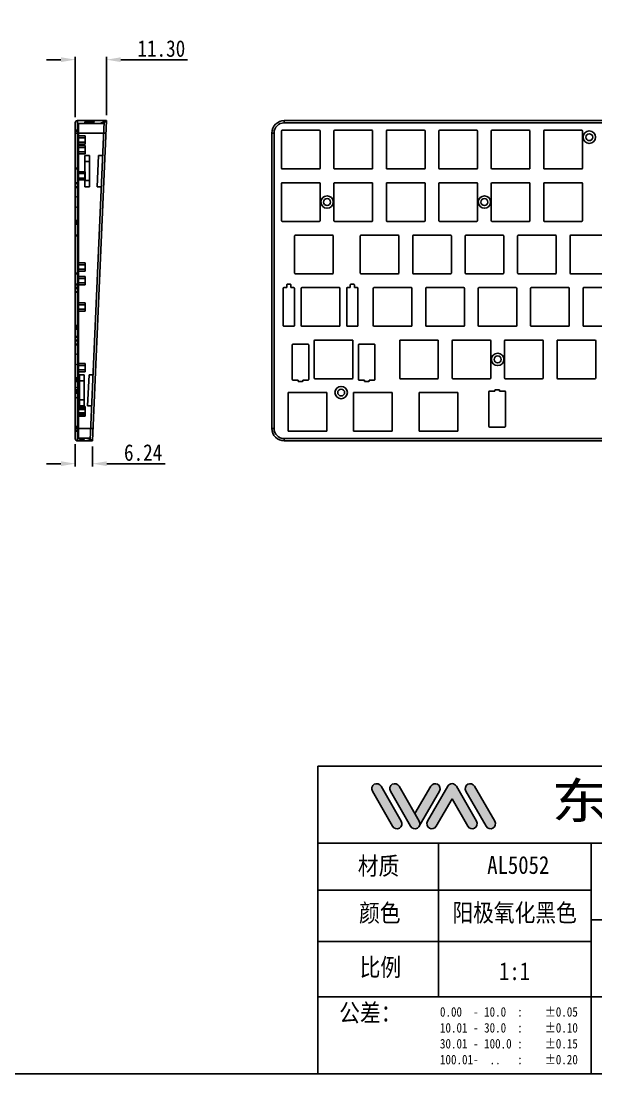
# Model space of a CAD drawing. Header units: millimetres. Extents: x -670 to 186, y 33 to 638.
# Drawn here: x -241.9 to -33.7, y 32.9 to 414.3 of the extents above; entities that cross this region are included whole.
import ezdxf

# ---------------------------------------------------------------- set-up
doc = ezdxf.new("R2010")
doc.units = ezdxf.units.MM
doc.header["$LTSCALE"] = 16.335
doc.header["$PDMODE"] = 3
doc.header["$PDSIZE"] = 8
doc.layers.get('0').update_dxf_attribs({"linetype": 'CONTINUOUS'})
doc.layers.get('Defpoints').update_dxf_attribs({"linetype": 'CONTINUOUS'})
doc.layers.add('图框', color=7, linetype='CONTINUOUS')
doc.layers.add('标注尺寸', color=2, linetype='CONTINUOUS', lineweight=13)
doc.styles.get("Standard").update_dxf_attribs({"font": '', "width": 0.85, "height": 6})
doc.styles.get('Standard').set_extended_font_data('SimSun')
doc.dimstyles.get("Standard").update_dxf_attribs({"dimtxt": 6, "dimasz": 5.2, "dimexe": 1, "dimexo": 2, "dimgap": 1, "dimtad": 1, "dimzin": 1, "dimdsep": 46, "dimtxsty": 'Standard', "dimcen": 0.09, "dimadec": 0, "dimazin": 2, "dimtp": 0.01, "dimtm": 0.01, "dimtfac": 1, "dimtofl": 0, "dimtmove": 0, "dimatfit": 3, "dimfxl": 0, "dimtolj": 1, "dimarcsym": 0})

# ---------------------------------------------------------------- blocks, each defined once
blk = doc.blocks.new('*D28')
at = {"layer": 'Defpoints', "color": 0, "lineweight": 13}
for p in [(-210.98, 400.3), (-210.98, 378.23), (-222.28, 377.43)]:
    blk.add_point(p, dxfattribs=at)
at = {"layer": '标注尺寸', "color": 0, "lineweight": -2}
for p, q in [((-222.28, 379.43), (-222.28, 401.3)), ((-210.98, 380.23), (-210.98, 401.3)), ((-227.48, 400.3), (-232.68, 400.3)), ((-205.78, 400.3), (-181.64, 400.3))]:
    blk.add_line(p, q, dxfattribs=at)
at = {"layer": '标注尺寸', "color": 0, "lineweight": 13}
for points in [[(-227.48, 401.17), (-227.48, 399.44), (-222.28, 400.3)], [(-205.78, 401.17), (-205.78, 399.44), (-210.98, 400.3)]]:
    blk.add_solid(points, dxfattribs=at)
at = {"layer": '标注尺寸', "color": 0, "insert": (-191.11, 404.3), "char_height": 6, "attachment_point": 5}
blk.add_mtext('\\A1;11.30', dxfattribs=at)
blk = doc.blocks.new('*D29')
at = {"layer": 'Defpoints', "color": 0, "lineweight": 13}
for p in [(-222.28, 263.03), (-216.05, 262.23), (-216.05, 253.96)]:
    blk.add_point(p, dxfattribs=at)
at = {"layer": '标注尺寸', "color": 0, "lineweight": -2}
for p, q in [((-222.28, 261.03), (-222.28, 252.96)), ((-216.05, 260.23), (-216.05, 252.96)), ((-227.48, 253.96), (-232.68, 253.96)), ((-210.85, 253.96), (-189.73, 253.96))]:
    blk.add_line(p, q, dxfattribs=at)
at = {"layer": '标注尺寸', "color": 0, "lineweight": 13}
for points in [[(-227.48, 254.83), (-227.48, 253.09), (-222.28, 253.96)], [(-210.85, 254.83), (-210.85, 253.09), (-216.05, 253.96)]]:
    blk.add_solid(points, dxfattribs=at)
at = {"layer": '标注尺寸', "color": 0, "insert": (-197.69, 257.96), "char_height": 6, "attachment_point": 5}
blk.add_mtext('\\A1;6.24', dxfattribs=at)

msp = doc.modelspace()

# ---------------------------------------------------------------- hatches: boundary and pattern name
at = {"layer": '图框'}
h = msp.add_hatch(color=252, dxfattribs=at)
h.paths.add_polyline_path([(-111.496, 137.144, 1), (-114.647, 135.334), (-107.357, 122.644, 1), (-104.207, 124.453)])
h.paths.add_polyline_path([(-100.818, 122.644, 1), (-97.668, 124.453), (-104.957, 137.144, 1), (-108.107, 135.334)])
h.paths.add_polyline_path([(-85.799, 132.592), (-80.084, 122.644, 1), (-76.934, 124.453), (-84.224, 137.144, 0.5788196), (-87.374, 137.144), (-94.663, 124.453, 1), (-91.513, 122.644)])
h.paths.add_polyline_path([(-77.607, 137.144, 1), (-80.758, 135.334), (-73.468, 122.644, 1), (-70.318, 124.453)])
msp.add_hatch(color=1, dxfattribs=at).paths.add_polyline_path([(-99.243, 127.196), (-97.668, 124.453, -0.2667692), (-97.668, 122.644), (-90.378, 135.334, 1), (-93.528, 137.144)])

# ---------------------------------------------------------------- linework, layer by layer
at = {"color": 7, "linetype": 'Continuous'}
for p, q in [((-221.481, 378.227), (-221.481, 262.227)), ((-210.98, 378.227), (-221.481, 378.227)), ((-218.431, 377.727), (-218.931, 378.227)), ((-218.781, 377.727), (-218.781, 377.227)), ((-215.531, 377.727), (-218.781, 377.727)), ((-218.031, 377.727), (-218.531, 378.227)), ((-218.431, 377.727), (-218.431, 377.227)), ((-218.031, 377.727), (-218.031, 377.227)), ((-217.501, 377.227), (-217.501, 378.227)), ((-217.281, 378.227), (-217.281, 377.227)), ((-217.081, 377.727), (-217.081, 377.227)), ((-211.799, 377.827), (-216.828, 262.627)), ((-216.721, 378.227), (-216.721, 377.227)), ((-216.501, 377.227), (-216.501, 378.227)), ((-210.98, 378.227), (-216.045, 262.227)), ((-215.071, 378.227), (-215.571, 377.727)), ((-215.571, 377.727), (-215.571, 377.227)), ((-215.031, 378.227), (-215.531, 377.727)), ((-215.531, 377.727), (-215.531, 377.227)), ((-211.803, 377.727), (-213.325, 377.227)), ((-210.998, 377.827), (-211.799, 377.827)), ((-146.567, 378.227), (-146.567, 377.427)), ((-146.567, 378.227), (150.433, 378.227)), ((-222.281, 377.427), (-222.281, 263.027)), ((-221.081, 374.727), (-222.281, 374.727)), ((-221.081, 374.457), (-222.281, 374.457)), ((-221.081, 377.227), (-221.081, 263.227)), ((-211.825, 377.227), (-221.081, 377.227)), ((-147.567, 374.457), (-147.567, 360.997)), ((-133.837, 374.727), (-147.297, 374.727)), ((150.433, 377.427), (-146.567, 377.427)), ((-133.567, 360.997), (-133.567, 374.457)), ((-128.567, 374.457), (-128.567, 360.997)), ((-114.837, 374.727), (-128.297, 374.727)), ((-114.567, 360.997), (-114.567, 374.457)), ((-109.567, 374.457), (-109.567, 360.997)), ((-95.837, 374.727), (-109.297, 374.727)), ((-95.567, 360.997), (-95.567, 374.457)), ((-90.567, 374.457), (-90.567, 360.997)), ((-76.837, 374.727), (-90.297, 374.727)), ((-76.567, 360.997), (-76.567, 374.457)), ((-71.567, 374.457), (-71.567, 360.997)), ((-57.837, 374.727), (-71.297, 374.727)), ((-57.567, 360.997), (-57.567, 374.457)), ((-52.567, 374.457), (-52.567, 360.997)), ((-38.837, 374.727), (-52.297, 374.727)), ((-38.567, 360.997), (-38.567, 374.457)), ((-211.177, 373.727), (-222.281, 373.727)), ((-221.081, 372.727), (-218.681, 372.727)), ((-221.081, 372.027), (-218.681, 372.027)), ((-221.081, 370.427), (-218.681, 370.427)), ((-218.681, 369.727), (-218.681, 372.727)), ((-151.067, 266.727), (-151.067, 373.727)), ((-150.267, 373.727), (-151.067, 373.727)), ((-150.267, 373.727), (-150.267, 266.727)), ((-221.081, 369.727), (-218.681, 369.727)), ((-221.081, 369.227), (-218.681, 369.227)), ((-221.081, 368.527), (-218.681, 368.527)), ((-221.081, 366.927), (-218.681, 366.927)), ((-221.081, 366.227), (-218.681, 366.227)), ((-218.681, 366.227), (-218.681, 369.227)), ((-218.781, 365.555), (-218.781, 354.299)), ((-217.081, 365.555), (-218.781, 365.555)), ((-217.081, 363.376), (-218.781, 363.376)), ((-217.081, 365.555), (-217.081, 354.299)), ((-213.836, 365.555), (-214.327, 354.299)), ((-213.836, 365.555), (-212.334, 365.555)), ((-221.081, 360.997), (-222.281, 360.997)), ((-221.081, 360.727), (-222.281, 360.727)), ((-221.081, 359.727), (-218.681, 359.727)), ((-221.081, 359.027), (-218.681, 359.027)), ((-218.681, 356.727), (-218.681, 359.727)), ((-147.297, 360.727), (-133.837, 360.727)), ((-128.297, 360.727), (-114.837, 360.727)), ((-109.297, 360.727), (-95.837, 360.727)), ((-90.297, 360.727), (-76.837, 360.727)), ((-71.297, 360.727), (-57.837, 360.727)), ((-52.297, 360.727), (-38.837, 360.727)), ((-221.081, 355.727), (-222.281, 355.727)), ((-221.081, 355.457), (-222.281, 355.457)), ((-221.081, 357.427), (-218.681, 357.427)), ((-221.081, 356.727), (-218.681, 356.727)), ((-217.081, 356.479), (-218.781, 356.479)), ((-147.567, 355.457), (-147.567, 341.997)), ((-133.837, 355.727), (-147.297, 355.727)), ((-133.567, 341.997), (-133.567, 355.457)), ((-128.567, 355.457), (-128.567, 341.997)), ((-114.837, 355.727), (-128.297, 355.727)), ((-114.567, 341.997), (-114.567, 355.457)), ((-109.567, 355.457), (-109.567, 341.997)), ((-95.837, 355.727), (-109.297, 355.727)), ((-95.567, 341.997), (-95.567, 355.457)), ((-90.567, 355.457), (-90.567, 341.997)), ((-76.837, 355.727), (-90.297, 355.727)), ((-76.567, 341.997), (-76.567, 355.457)), ((-71.567, 355.457), (-71.567, 341.997)), ((-57.837, 355.727), (-71.297, 355.727)), ((-57.567, 341.997), (-57.567, 355.457)), ((-52.567, 355.457), (-52.567, 341.997)), ((-38.837, 355.727), (-52.297, 355.727)), ((-38.567, 341.997), (-38.567, 355.457)), ((-221.081, 354.227), (-222.281, 354.227)), ((-221.081, 354.027), (-222.281, 354.027)), ((-221.281, 349.977), (-222.281, 350.977)), ((-217.081, 354.299), (-218.781, 354.299)), ((-214.327, 354.299), (-212.826, 354.299)), ((-221.281, 347.477), (-222.281, 346.477)), ((-221.281, 349.977), (-221.281, 347.477)), ((-221.081, 349.977), (-221.281, 349.977)), ((-221.081, 347.477), (-221.281, 347.477)), ((-221.081, 341.997), (-222.281, 341.997)), ((-221.081, 341.727), (-222.281, 341.727)), ((-221.081, 341.427), (-222.281, 341.427)), ((-221.081, 341.227), (-222.281, 341.227)), ((-221.081, 340.927), (-222.281, 340.927)), ((-221.081, 340.727), (-222.281, 340.727)), ((-147.297, 341.727), (-133.837, 341.727)), ((-128.297, 341.727), (-114.837, 341.727)), ((-109.297, 341.727), (-95.837, 341.727)), ((-90.297, 341.727), (-76.837, 341.727)), ((-71.297, 341.727), (-57.837, 341.727)), ((-52.297, 341.727), (-38.837, 341.727)), ((-221.081, 336.727), (-222.281, 336.727)), ((-221.081, 336.457), (-222.281, 336.457)), ((-142.807, 336.457), (-142.807, 322.997)), ((-129.077, 336.727), (-142.537, 336.727)), ((-128.807, 322.997), (-128.807, 336.457)), ((-119.027, 336.457), (-119.027, 322.997)), ((-105.297, 336.727), (-118.757, 336.727)), ((-105.027, 322.997), (-105.027, 336.457)), ((-100.027, 336.457), (-100.027, 322.997)), ((-86.297, 336.727), (-99.757, 336.727)), ((-86.027, 322.997), (-86.027, 336.457)), ((-81.027, 336.457), (-81.027, 322.997)), ((-67.297, 336.727), (-80.757, 336.727)), ((-67.027, 322.997), (-67.027, 336.457)), ((-62.027, 336.457), (-62.027, 322.997)), ((-48.297, 336.727), (-61.757, 336.727)), ((-48.027, 322.997), (-48.027, 336.457)), ((-43.027, 336.457), (-43.027, 322.997)), ((-29.297, 336.727), (-42.757, 336.727)), ((-221.081, 326.727), (-218.681, 326.727)), ((-221.081, 326.027), (-218.681, 326.027)), ((-221.081, 324.427), (-218.681, 324.427)), ((-218.681, 323.727), (-218.681, 326.727)), ((-221.081, 322.997), (-222.281, 322.997)), ((-221.081, 322.727), (-222.281, 322.727)), ((-221.081, 323.727), (-218.681, 323.727)), ((-221.081, 321.727), (-218.681, 321.727)), ((-221.081, 321.027), (-218.681, 321.027)), ((-218.681, 318.727), (-218.681, 321.727)), ((-142.537, 322.727), (-129.077, 322.727)), ((-118.757, 322.727), (-105.297, 322.727)), ((-99.757, 322.727), (-86.297, 322.727)), ((-80.757, 322.727), (-67.297, 322.727)), ((-61.757, 322.727), (-48.297, 322.727)), ((-42.757, 322.727), (-29.297, 322.727)), ((-221.081, 318.977), (-222.281, 318.977)), ((-221.081, 318.777), (-222.281, 318.777)), ((-221.081, 317.727), (-222.281, 317.727)), ((-221.081, 317.527), (-222.281, 317.527)), ((-221.081, 317.457), (-222.281, 317.457)), ((-221.081, 319.427), (-218.681, 319.427)), ((-221.081, 318.727), (-218.681, 318.727)), ((-146.917, 303.927), (-146.917, 317.527)), ((-146.717, 317.727), (-145.667, 317.727)), ((-145.667, 317.727), (-145.667, 318.777)), ((-145.467, 318.977), (-144.367, 318.977)), ((-144.167, 318.777), (-144.167, 317.727)), ((-144.167, 317.727), (-143.117, 317.727)), ((-142.917, 317.527), (-142.917, 303.927)), ((-140.417, 303.997), (-140.417, 317.457)), ((-140.147, 317.727), (-126.687, 317.727)), ((-126.417, 317.457), (-126.417, 303.997)), ((-123.917, 303.927), (-123.917, 317.527)), ((-123.717, 317.727), (-122.667, 317.727)), ((-122.667, 317.727), (-122.667, 318.777)), ((-122.467, 318.977), (-121.367, 318.977)), ((-121.167, 318.777), (-121.167, 317.727)), ((-121.167, 317.727), (-120.117, 317.727)), ((-119.917, 317.527), (-119.917, 303.927)), ((-114.317, 303.997), (-114.317, 317.457)), ((-114.047, 317.727), (-100.587, 317.727)), ((-100.317, 317.457), (-100.317, 303.997)), ((-95.317, 303.997), (-95.317, 317.457)), ((-95.047, 317.727), (-81.587, 317.727)), ((-81.317, 317.457), (-81.317, 303.997)), ((-76.317, 303.997), (-76.317, 317.457)), ((-76.047, 317.727), (-62.587, 317.727)), ((-62.317, 317.457), (-62.317, 303.997)), ((-57.317, 303.997), (-57.317, 317.457)), ((-57.047, 317.727), (-43.587, 317.727)), ((-43.317, 317.457), (-43.317, 303.997)), ((-38.317, 303.997), (-38.317, 317.457)), ((-38.047, 317.727), (-24.587, 317.727)), ((-221.081, 316.227), (-222.281, 316.227)), ((-221.081, 316.027), (-222.281, 316.027)), ((-221.081, 312.227), (-218.681, 312.227)), ((-221.081, 311.527), (-218.681, 311.527)), ((-221.081, 309.927), (-218.681, 309.927)), ((-221.081, 309.227), (-218.681, 309.227)), ((-218.681, 309.227), (-218.681, 312.227)), ((-221.081, 303.997), (-222.281, 303.997)), ((-221.081, 303.927), (-222.281, 303.927)), ((-221.081, 303.727), (-222.281, 303.727)), ((-221.081, 303.427), (-222.281, 303.427)), ((-221.081, 303.227), (-222.281, 303.227)), ((-221.081, 302.927), (-222.281, 302.927)), ((-221.081, 302.727), (-222.281, 302.727)), ((-143.117, 303.727), (-146.717, 303.727)), ((-126.687, 303.727), (-140.147, 303.727)), ((-120.117, 303.727), (-123.717, 303.727)), ((-100.587, 303.727), (-114.047, 303.727)), ((-81.587, 303.727), (-95.047, 303.727)), ((-62.587, 303.727), (-76.047, 303.727)), ((-43.587, 303.727), (-57.047, 303.727)), ((-24.587, 303.727), (-38.047, 303.727)), ((-221.081, 299.977), (-222.281, 299.977)), ((-221.081, 299.777), (-222.281, 299.777)), ((-221.081, 298.727), (-222.281, 298.727)), ((-221.081, 298.527), (-222.281, 298.527)), ((-221.081, 298.457), (-222.281, 298.457)), ((-104.767, 284.997), (-104.767, 298.457)), ((-104.497, 298.727), (-91.037, 298.727)), ((-90.767, 298.457), (-90.767, 284.997)), ((-85.767, 284.997), (-85.767, 298.457)), ((-85.497, 298.727), (-72.037, 298.727)), ((-71.767, 298.457), (-71.767, 284.997)), ((-66.767, 284.997), (-66.767, 298.457)), ((-66.497, 298.727), (-53.037, 298.727)), ((-52.767, 298.457), (-52.767, 284.997)), ((-47.767, 284.997), (-47.767, 298.457)), ((-47.497, 298.727), (-34.037, 298.727)), ((-33.767, 298.457), (-33.767, 284.997)), ((-221.081, 297.227), (-222.281, 297.227)), ((-221.081, 297.027), (-222.281, 297.027)), ((-221.281, 292.977), (-222.281, 293.977)), ((-221.281, 290.477), (-222.281, 289.477)), ((-221.081, 292.977), (-221.281, 292.977)), ((-221.281, 292.977), (-221.281, 290.477)), ((-221.081, 290.477), (-221.281, 290.477)), ((-221.081, 290.227), (-218.681, 290.227)), ((-218.681, 287.227), (-218.681, 290.227)), ((-221.081, 289.527), (-218.681, 289.527)), ((-221.081, 287.927), (-218.681, 287.927)), ((-221.081, 287.227), (-218.681, 287.227)), ((-219.081, 286.155), (-220.781, 286.155)), ((-220.781, 286.155), (-220.781, 274.899)), ((-219.081, 286.155), (-219.081, 274.899)), ((-217.303, 286.155), (-217.794, 274.899)), ((-217.303, 286.155), (-215.801, 286.155)), ((-221.081, 284.997), (-222.281, 284.997)), ((-221.081, 284.927), (-222.281, 284.927)), ((-221.081, 284.727), (-222.281, 284.727)), ((-221.281, 283.477), (-222.281, 284.477)), ((-221.081, 284.427), (-222.281, 284.427)), ((-221.081, 284.227), (-222.281, 284.227)), ((-221.081, 283.927), (-222.281, 283.927)), ((-221.081, 283.727), (-222.281, 283.727)), ((-221.081, 283.477), (-221.281, 283.477)), ((-221.281, 278.477), (-221.281, 283.477)), ((-219.081, 283.976), (-220.781, 283.976)), ((-91.037, 284.727), (-104.497, 284.727)), ((-72.037, 284.727), (-85.497, 284.727)), ((-53.037, 284.727), (-66.497, 284.727)), ((-34.037, 284.727), (-47.497, 284.727)), ((-221.281, 280.977), (-222.281, 281.977)), ((-221.281, 280.977), (-222.281, 279.977)), ((-221.081, 280.727), (-222.281, 280.727)), ((-221.081, 280.527), (-222.281, 280.527)), ((-221.081, 280.227), (-222.281, 280.227)), ((-221.081, 280.027), (-222.281, 280.027)), ((-221.081, 279.727), (-222.281, 279.727)), ((-221.081, 279.457), (-222.281, 279.457)), ((-221.281, 278.477), (-222.281, 277.477)), ((-221.081, 280.977), (-221.281, 280.977)), ((-221.081, 278.477), (-221.281, 278.477)), ((-145.192, 265.727), (-145.192, 279.727)), ((-145.192, 279.727), (-131.192, 279.727)), ((-131.192, 279.727), (-131.192, 265.727)), ((-121.442, 265.727), (-121.442, 279.727)), ((-121.442, 279.727), (-107.442, 279.727)), ((-107.442, 279.727), (-107.442, 265.727)), ((-97.692, 265.727), (-97.692, 279.727)), ((-97.692, 279.727), (-83.692, 279.727)), ((-83.692, 279.727), (-83.692, 265.727)), ((-72.442, 267.427), (-72.442, 280.027)), ((-72.242, 280.227), (-70.292, 280.227)), ((-70.292, 280.227), (-70.292, 280.527)), ((-70.092, 280.727), (-68.792, 280.727)), ((-68.592, 280.527), (-68.592, 280.227)), ((-68.592, 280.227), (-66.642, 280.227)), ((-66.442, 280.027), (-66.442, 267.427)), ((-221.081, 274.727), (-218.681, 274.727)), ((-219.081, 277.079), (-220.781, 277.079)), ((-219.081, 274.899), (-220.781, 274.899)), ((-218.681, 271.227), (-218.681, 274.727)), ((-217.794, 274.899), (-216.293, 274.899)), ((-221.081, 274.227), (-218.681, 274.227)), ((-221.081, 274.027), (-218.681, 274.027)), ((-221.081, 273.527), (-218.681, 273.527)), ((-221.081, 272.427), (-218.681, 272.427)), ((-221.081, 271.927), (-218.681, 271.927)), ((-221.081, 271.727), (-218.681, 271.727)), ((-221.081, 271.227), (-218.681, 271.227)), ((-221.081, 267.427), (-222.281, 267.427)), ((-221.081, 267.227), (-222.281, 267.227)), ((-66.642, 267.227), (-72.242, 267.227)), ((-215.849, 266.727), (-222.281, 266.727)), ((-221.081, 265.997), (-222.281, 265.997)), ((-221.081, 265.727), (-222.281, 265.727)), ((-216.802, 263.227), (-221.081, 263.227)), ((-220.781, 263.228), (-220.781, 262.727)), ((-219.081, 263.228), (-219.081, 262.727)), ((-216.824, 262.727), (-218.302, 263.227)), ((-151.067, 266.727), (-150.267, 266.727)), ((-131.192, 265.727), (-145.192, 265.727)), ((-107.442, 265.727), (-121.442, 265.727)), ((-83.692, 265.727), (-97.692, 265.727)), ((-216.045, 262.227), (-221.481, 262.227)), ((-219.081, 262.727), (-220.781, 262.727)), ((-216.028, 262.627), (-216.828, 262.627)), ((-146.567, 263.027), (-146.567, 262.227)), ((-146.567, 263.027), (150.433, 263.027)), ((150.433, 262.227), (-146.567, 262.227))]:
    msp.add_line(p, q, dxfattribs=at)
at = {"color": 1, "linetype": 'Continuous'}
for p, q in [((-135.707, 284.997), (-135.707, 298.457)), ((-135.437, 298.727), (-121.977, 298.727)), ((-121.707, 298.457), (-121.707, 284.997)), ((-143.707, 284.427), (-143.707, 297.027)), ((-143.507, 297.227), (-137.907, 297.227)), ((-137.707, 297.027), (-137.707, 284.427)), ((-119.707, 284.427), (-119.707, 297.027)), ((-119.507, 297.227), (-113.907, 297.227)), ((-113.707, 297.027), (-113.707, 284.427)), ((-141.557, 284.227), (-143.507, 284.227)), ((-141.557, 283.927), (-141.557, 284.227)), ((-140.057, 283.727), (-141.357, 283.727)), ((-139.857, 284.227), (-139.857, 283.927)), ((-137.907, 284.227), (-139.857, 284.227)), ((-121.977, 284.727), (-135.437, 284.727)), ((-117.557, 284.227), (-119.507, 284.227)), ((-117.557, 283.927), (-117.557, 284.227)), ((-116.057, 283.727), (-117.357, 283.727)), ((-115.857, 284.227), (-115.857, 283.927)), ((-113.907, 284.227), (-115.857, 284.227))]:
    msp.add_line(p, q, dxfattribs=at)
at = {"color": 7, "linetype": 'Continuous'}
for centre, radius in [((-36.067, 372.227), 2.25), ((-36.067, 372.227), 1.25), ((-131.067, 348.727), 2.25), ((-74.067, 348.727), 2.25), ((-131.067, 348.727), 1.25), ((-74.067, 348.727), 1.25), ((-69.267, 291.727), 2.25), ((-69.267, 291.727), 1.25), ((-125.962, 279.727), 2.25), ((-125.962, 279.727), 1.25)]:
    msp.add_circle(centre, radius, dxfattribs=at)
for centre, radius, start, end in [((-221.481, 377.427), 0.8, 90, 180), ((-146.567, 373.727), 4.5, 90, 180), ((-146.567, 373.727), 3.7, 90, 180), ((-147.297, 374.457), 0.27, 90, 180), ((-133.837, 374.457), 0.27, 0, 90), ((-128.297, 374.457), 0.27, 90, 180), ((-114.837, 374.457), 0.27, 0, 90), ((-109.297, 374.457), 0.27, 90, 180), ((-95.837, 374.457), 0.27, 0, 90), ((-90.297, 374.457), 0.27, 90, 180), ((-76.837, 374.457), 0.27, 0, 90), ((-71.297, 374.457), 0.27, 90, 180), ((-57.837, 374.457), 0.27, 0, 90), ((-52.297, 374.457), 0.27, 90, 180), ((-38.837, 374.457), 0.27, 0, 90), ((-147.297, 360.997), 0.27, 180, 270), ((-133.837, 360.997), 0.27, 270, 0), ((-128.297, 360.997), 0.27, 180, 270), ((-114.837, 360.997), 0.27, 270, 0), ((-109.297, 360.997), 0.27, 180, 270), ((-95.837, 360.997), 0.27, 270, 0), ((-90.297, 360.997), 0.27, 180, 270), ((-76.837, 360.997), 0.27, 270, 0), ((-71.297, 360.997), 0.27, 180, 270), ((-57.837, 360.997), 0.27, 270, 0), ((-52.297, 360.997), 0.27, 180, 270), ((-38.837, 360.997), 0.27, 270, 0), ((-147.297, 355.457), 0.27, 90, 180), ((-133.837, 355.457), 0.27, 0, 90), ((-128.297, 355.457), 0.27, 90, 180), ((-114.837, 355.457), 0.27, 0, 90), ((-109.297, 355.457), 0.27, 90, 180), ((-95.837, 355.457), 0.27, 0, 90), ((-90.297, 355.457), 0.27, 90, 180), ((-76.837, 355.457), 0.27, 0, 90), ((-71.297, 355.457), 0.27, 90, 180), ((-57.837, 355.457), 0.27, 0, 90), ((-52.297, 355.457), 0.27, 90, 180), ((-38.837, 355.457), 0.27, 0, 90), ((-147.297, 341.997), 0.27, 180, 270), ((-133.837, 341.997), 0.27, 270, 0), ((-128.297, 341.997), 0.27, 180, 270), ((-114.837, 341.997), 0.27, 270, 0), ((-109.297, 341.997), 0.27, 180, 270), ((-95.837, 341.997), 0.27, 270, 0), ((-90.297, 341.997), 0.27, 180, 270), ((-76.837, 341.997), 0.27, 270, 0), ((-71.297, 341.997), 0.27, 180, 270), ((-57.837, 341.997), 0.27, 270, 0), ((-52.297, 341.997), 0.27, 180, 270), ((-38.837, 341.997), 0.27, 270, 0), ((-142.537, 336.457), 0.27, 90, 180), ((-129.077, 336.457), 0.27, 0, 90), ((-118.757, 336.457), 0.27, 90, 180), ((-105.297, 336.457), 0.27, 0, 90), ((-99.757, 336.457), 0.27, 90, 180), ((-86.297, 336.457), 0.27, 0, 90), ((-80.757, 336.457), 0.27, 90, 180), ((-67.297, 336.457), 0.27, 0, 90), ((-61.757, 336.457), 0.27, 90, 180), ((-48.297, 336.457), 0.27, 0, 90), ((-42.757, 336.457), 0.27, 90, 180), ((-142.537, 322.997), 0.27, 180, 270), ((-129.077, 322.997), 0.27, 270, 0), ((-118.757, 322.997), 0.27, 180, 270), ((-105.297, 322.997), 0.27, 270, 0), ((-99.757, 322.997), 0.27, 180, 270), ((-86.297, 322.997), 0.27, 270, 0), ((-80.757, 322.997), 0.27, 180, 270), ((-67.297, 322.997), 0.27, 270, 0), ((-61.757, 322.997), 0.27, 180, 270), ((-48.297, 322.997), 0.27, 270, 0), ((-42.757, 322.997), 0.27, 180, 270), ((-146.717, 317.527), 0.2, 90, 180), ((-145.467, 318.777), 0.2, 90, 180), ((-144.367, 318.777), 0.2, 0, 90), ((-143.117, 317.527), 0.2, 0, 90), ((-140.147, 317.457), 0.27, 90, 180), ((-126.687, 317.457), 0.27, 0, 90), ((-123.717, 317.527), 0.2, 90, 180), ((-122.467, 318.777), 0.2, 90, 180), ((-121.367, 318.777), 0.2, 0, 90), ((-120.117, 317.527), 0.2, 0, 90), ((-114.047, 317.457), 0.27, 90, 180), ((-100.587, 317.457), 0.27, 0, 90), ((-95.047, 317.457), 0.27, 90, 180), ((-81.587, 317.457), 0.27, 0, 90), ((-76.047, 317.457), 0.27, 90, 180), ((-62.587, 317.457), 0.27, 0, 90), ((-57.047, 317.457), 0.27, 90, 180), ((-43.587, 317.457), 0.27, 0, 90), ((-38.047, 317.457), 0.27, 90, 180), ((-146.717, 303.927), 0.2, 180, 270), ((-143.117, 303.927), 0.2, 270, 0), ((-140.147, 303.997), 0.27, 180, 270), ((-126.687, 303.997), 0.27, 270, 0), ((-123.717, 303.927), 0.2, 180, 270), ((-120.117, 303.927), 0.2, 270, 0), ((-114.047, 303.997), 0.27, 180, 270), ((-100.587, 303.997), 0.27, 270, 0), ((-95.047, 303.997), 0.27, 180, 270), ((-81.587, 303.997), 0.27, 270, 0), ((-76.047, 303.997), 0.27, 180, 270), ((-62.587, 303.997), 0.27, 270, 0), ((-57.047, 303.997), 0.27, 180, 270), ((-43.587, 303.997), 0.27, 270, 0), ((-38.047, 303.997), 0.27, 180, 270), ((-104.497, 298.457), 0.27, 90, 180), ((-91.037, 298.457), 0.27, 0, 90), ((-85.497, 298.457), 0.27, 90, 180), ((-72.037, 298.457), 0.27, 0, 90), ((-66.497, 298.457), 0.27, 90, 180), ((-53.037, 298.457), 0.27, 0, 90), ((-47.497, 298.457), 0.27, 90, 180), ((-34.037, 298.457), 0.27, 0, 90), ((-104.497, 284.997), 0.27, 180, 270), ((-91.037, 284.997), 0.27, 270, 0), ((-85.497, 284.997), 0.27, 180, 270), ((-72.037, 284.997), 0.27, 270, 0), ((-66.497, 284.997), 0.27, 180, 270), ((-53.037, 284.997), 0.27, 270, 0), ((-47.497, 284.997), 0.27, 180, 270), ((-34.037, 284.997), 0.27, 270, 0), ((-72.242, 280.027), 0.2, 90, 180), ((-70.092, 280.527), 0.2, 90, 180), ((-68.792, 280.527), 0.2, 0, 90), ((-66.642, 280.027), 0.2, 0, 90), ((-72.242, 267.427), 0.2, 180, 270), ((-66.642, 267.427), 0.2, 270, 0), ((-146.567, 266.727), 4.5, 180, 270), ((-146.567, 266.727), 3.7, 180, 270), ((-221.481, 263.027), 0.8, 180, 270)]:
    msp.add_arc(centre, radius, start, end, dxfattribs=at)
at = {"color": 1, "linetype": 'Continuous'}
for centre, radius, start, end in [((-135.437, 298.457), 0.27, 90, 180), ((-121.977, 298.457), 0.27, 0, 90), ((-143.507, 297.027), 0.2, 90, 180), ((-137.907, 297.027), 0.2, 0, 90), ((-119.507, 297.027), 0.2, 90, 180), ((-113.907, 297.027), 0.2, 0, 90), ((-143.507, 284.427), 0.2, 180, 270), ((-141.357, 283.927), 0.2, 180, 270), ((-140.057, 283.927), 0.2, 270, 0), ((-137.907, 284.427), 0.2, 270, 0), ((-135.437, 284.997), 0.27, 180, 270), ((-121.977, 284.997), 0.27, 270, 0), ((-119.507, 284.427), 0.2, 180, 270), ((-117.357, 283.927), 0.2, 180, 270), ((-116.057, 283.927), 0.2, 270, 0), ((-113.907, 284.427), 0.2, 270, 0)]:
    msp.add_arc(centre, radius, start, end, dxfattribs=at)
at = {"layer": '图框'}
for p, q in [((-134.4, 32.907), (-134.4, 144.443)), ((-134.4, 144.443), (185.759, 144.443)), ((-114.647, 135.334), (-107.357, 122.644)), ((-111.496, 137.144), (-104.207, 124.453)), ((-108.107, 135.334), (-100.818, 122.644)), ((-104.957, 137.144), (-97.668, 124.453)), ((-93.528, 137.144), (-99.243, 127.196)), ((-90.378, 135.334), (-97.668, 122.644)), ((-87.374, 137.144), (-94.663, 124.453)), ((-84.224, 137.144), (-76.934, 124.453)), ((-80.758, 135.334), (-73.468, 122.644)), ((-77.607, 137.144), (-70.318, 124.453)), ((-85.799, 132.592), (-91.513, 122.644)), ((-85.799, 132.592), (-80.084, 122.644)), ((-134.4, 116.559), (185.759, 116.559)), ((-90.705, 60.791), (-90.705, 116.559)), ((-35.419, 32.907), (-35.419, 116.559)), ((-134.4, 99.492), (-35.419, 99.492)), ((-35.419, 88.675), (104.944, 88.675)), ((-134.4, 80.888), (-35.419, 80.888)), ((-134.4, 60.791), (104.944, 60.791)), ((185.759, 32.907), (-134.4, 32.907))]:
    msp.add_line(p, q, dxfattribs=at)
msp.add_lwpolyline([(-669.601, 32.907), (185.759, 32.907), (185.759, 637.707), (-669.601, 637.707)], close=True, dxfattribs=at)
for centre, start, end in [((-113.071, 136.239), 29.8738, 209.8738), ((-106.532, 136.239), 29.8738, 209.8738), ((-91.953, 136.239), 330.1262, 150.1262), ((-85.799, 136.239), 29.8738, 150.1262), ((-79.183, 136.239), 29.8738, 209.8738), ((-105.782, 123.549), 209.8738, 29.8738), ((-99.243, 123.549), 209.8738, 29.8738), ((-93.088, 123.549), 150.1262, 330.1262), ((-78.509, 123.549), 209.8738, 29.8738), ((-71.893, 123.549), 209.8738, 29.8738)]:
    msp.add_arc(centre, 1.816, start, end, dxfattribs=at)

# ---------------------------------------------------------------- texts
at = {"layer": '图框', "insert": (-49.806, 138.352), "char_height": 12.96, "width": 254.76943, "attachment_point": 1}
msp.add_mtext('{\\fMicrosoft YaHei|b0|i0|c134|p34;\\W1.2;东莞市万绵电子有限公司}', dxfattribs=at)
at = {"layer": '图框', "lineweight": 0, "char_height": 6.48, "width": 65.04109, "attachment_point": 1}
for s, insert in [('{\\fSimSun|b0|i0|c134|p54;\\C4;材质}', (-119.929, 111.494)), ('{\\fSimSun|b0|i0|c134|p54;\\C4;AL5052}', (-73.057, 111.846)), ('{\\fSimSun|b0|i0|c134|p54;\\C4;颜色}', (-119.477, 94.463)), ('{\\fSimSun|b0|i0|c134|p54;\\C4;阳极氧化黑色}', (-85.666, 94.552)), ('{\\fSimSun|b0|i0|c134|p54;\\C4;比例}', (-119.251, 74.792)), ('{\\fSimSun|b0|i0|c134|p54;\\C4;1:1}', (-68.771, 73.372)), ('{\\fSimSun|b0|i0|c134|p54;\\C4;公差：}', (-126.665, 58.297))]:
    msp.add_mtext(s, dxfattribs=dict(at, insert=insert))
at = {"layer": '图框', "color": 4, "insert": (-90.178, 57.119), "char_height": 3.456, "width": 60.84359, "attachment_point": 1}
msp.add_mtext('{\\fSimSun|b0|i0|c134|p2;0.00  - 10.0  :    %%P0.05\\P10.01 - 30.0  :    %%P0.10\\P30.01 - 100.0 :    %%P0.15\\P100.01-  ..   :    %%P0.20}', dxfattribs=at)

# ---------------------------------------------------------------- dimensions: what is measured, and where the dimension line sits
at = {"layer": '标注尺寸'}
for base, p1, p2, picture, middle in [((-210.98, 400.305), (-222.281, 377.427), (-210.98, 378.227), '*D28', (-191.109, 404.305)), ((-216.045, 253.961), (-222.281, 263.027), (-216.045, 262.227), '*D29', (-197.689, 257.961))]:
    dim = msp.add_linear_dim(base=base, p1=p1, p2=p2, dimstyle='Standard', dxfattribs=at)
    dim.commit()
    dim.dimension.update_dxf_attribs({"geometry": picture, "text_midpoint": middle})

doc.saveas('drawing.dxf')
